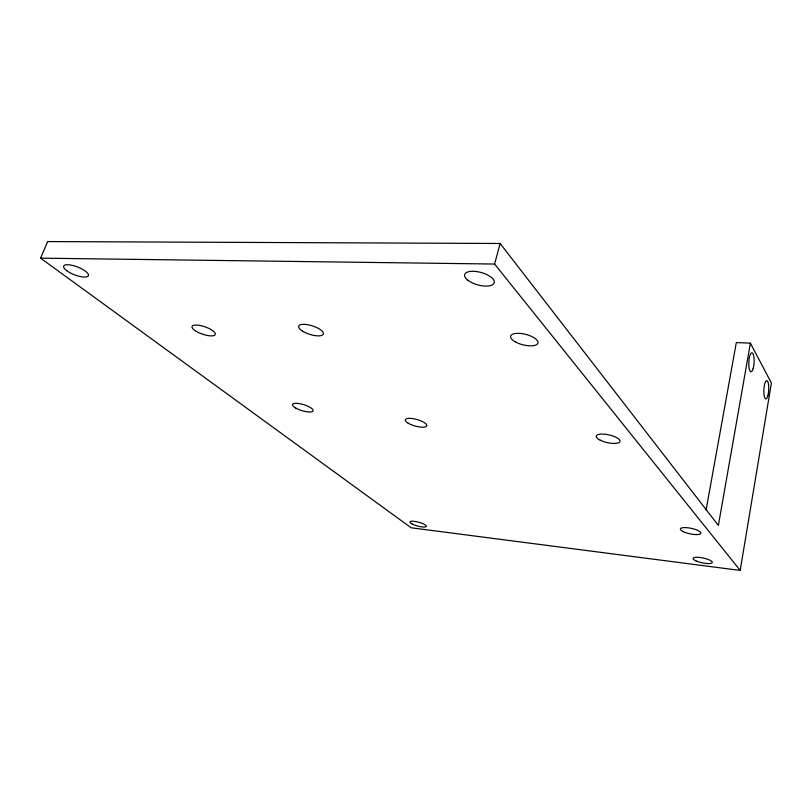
<?xml version="1.0" encoding="UTF-8"?>
<svg xmlns="http://www.w3.org/2000/svg" width="812" height="812" viewBox="0 0 812 812"><rect width="100%" height="100%" fill="white"/><g stroke="black" fill="none" stroke-linecap="round" stroke-linejoin="round"><path stroke-width="1.22" d="M750.41 343.161L718.366 525.425L500.131 243.488L47.675 241.57L40.6 258.155L411.126 527.78L740.199 570.43L771.4 383.031L750.41 343.161L736.322 342.573L706.064 510.098M740.199 570.43L494.599 264.042L500.131 243.488M40.6 258.155L494.599 264.042M767.888 395.627A9.155 2.426 -87.1 0 0 767.137 380.777A9.155 2.426 -87.1 0 0 763.869 392.957A9.155 2.426 -87.1 0 0 767.888 395.627M753.191 368.526A9.531 2.639 -87.4 0 0 752.348 352.936A9.531 2.639 -87.4 0 0 748.837 365.42A9.531 2.639 -87.4 0 0 753.191 368.526M295.73 408.06A10.8 3.126 17.1 0 0 312.914 411.217A10.8 3.126 17.1 0 0 299.831 403.706A10.8 3.126 17.1 0 0 295.73 408.06M196.311 331.397A12.271 3.887 19 0 0 215.19 334.635A12.271 3.887 19 0 0 199.458 325.368A12.271 3.887 19 0 0 196.311 331.397M302.47 331.093A12.901 4.446 17.7 0 0 323.014 334.544A12.901 4.446 17.7 0 0 307.525 324.678A12.901 4.446 17.7 0 0 302.47 331.093M408.03 423.103A11.145 3.39 15.6 0 0 426.29 426.442A11.145 3.39 15.6 0 0 413.846 418.789A11.145 3.39 15.6 0 0 408.03 423.103M600.241 440.205A12.18 3.958 12.7 0 0 619.8 441.901A12.18 3.958 12.7 0 0 604.331 434.156A12.18 3.958 12.7 0 0 600.241 440.205M515.843 342.167A14.078 5.4 14.1 0 0 537.869 343.253A14.078 5.4 14.1 0 0 519.142 333.356A14.078 5.4 14.1 0 0 515.843 342.167M683.399 531.718A10.475 2.822 11.9 0 0 700.563 533.758A10.475 2.822 11.9 0 0 687.937 527.78A10.475 2.822 11.9 0 0 683.399 531.718M695.864 560.838A9.815 2.456 12 0 0 711.962 562.929A9.815 2.456 12 0 0 700.228 557.519A9.815 2.456 12 0 0 695.864 560.838M411.999 523.923A8.526 1.989 15.2 0 0 425.965 526.765A8.526 1.989 15.2 0 0 416.444 521.68A8.526 1.989 15.2 0 0 411.999 523.923M66.696 270.67A13.276 4.202 21.1 0 0 87.869 276.364A13.276 4.202 21.1 0 0 73.547 265.666A13.276 4.202 21.1 0 0 66.696 270.67M467.854 280.262A15.326 6.425 15.3 0 0 493.331 284.149A15.326 6.425 15.3 0 0 477.131 271.634A15.326 6.425 15.3 0 0 467.854 280.262"/></g></svg>
